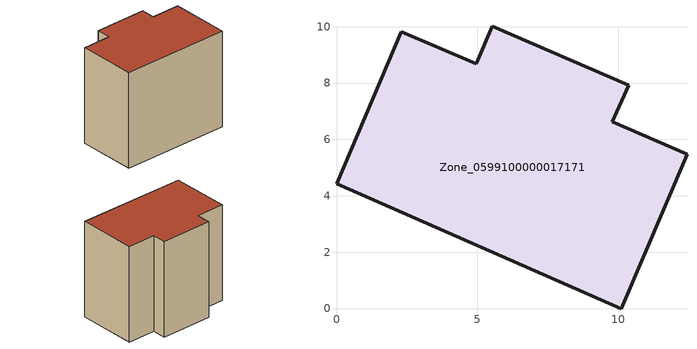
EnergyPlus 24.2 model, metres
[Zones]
Zone_0599100000017171
 floor ground (C_G): 10.1,0 0,4.42 2.3,9.83 4.95,8.69 5.52,10.01 10.36,7.92 9.77,6.62 12.43,5.48 z0
 wall outside (C_F): 9.77,6.62 10.36,7.92 5.52,10.01 4.95,8.69 2.3,9.83 0,4.42 10.1,0 12.43,5.48 9.77,6.62 z0:9.77
 roof outside (C_R): 10.1,0 12.43,5.48 9.77,6.62 10.36,7.92 5.52,10.01 4.95,8.69 2.3,9.83 0,4.42 z9.77
[BUILDING]
Pand.0599100000017171: North Axis=0; Terrain=City; Loads Convergence Tolerance Value=0.04; Temperature Convergence Tolerance Value=0.4; Solar Distribution=FullExterior; Maximum Number of Warmup Days=25; Minimum Number of Warmup Days=1
[Site:Location]
Rotterdam.The.Hague.AP_ZH_NLD Design_Conditions: Latitude=51.96; Longitude=4.45; Time Zone=1; Elevation=-4.5
[SITE:GROUNDTEMPERATURE:BUILDINGSURFACE]
18, 18, 18, 18, 18, 18, 18, 18, 18, 18, 18, 18
[MATERIAL] Thermal Absorptance=0.9; Solar Absorptance=0.7; Visible Absorptance=0.7
Name | Roughness | Thickness | Conductivity | Density | Specific Heat
G.TC.1946 | MediumSmooth | 0.15 | 1 | 540 | 1210
F.TC.1946 | Rough | 0.3 | 0.857143 | 1920 | 840
R.TC.1946 | MediumRough | 0.2 | 0.909091 | 1500 | 1000
[CONSTRUCTION]
C_G: G.TC.1946
C_F: F.TC.1946
C_R: R.TC.1946
[ZONE]
Zone_0599100000017171: Type=1; Multiplier=1; Ceiling Height=Autocalculate; Volume=Autocalculate; Floor Area=autocalculate; Part of Total Floor Area=Yes
[ZONEINFILTRATION:DESIGNFLOWRATE]
Infil_Zone_0599100000017171: Zone or ZoneList or Space or SpaceList=Zone_0599100000017171; Schedule=AlwaysOn; Design Flow Rate Calculation Method=Flow/Area; Flow Rate per Floor Area=0.003; Constant Term Coefficient=1; Temperature Term Coefficient=0; Velocity Term Coefficient=0; Velocity Squared Term Coefficient=0
[HVACTEMPLATE:ZONE:IDEALLOADSAIRSYSTEM]
Zone_0599100000017171: Maximum Heating Supply Air Temperature=50; Minimum Cooling Supply Air Temperature=13; Maximum Heating Supply Air Humidity Ratio=0.0156; Minimum Cooling Supply Air Humidity Ratio=0.0077; Heating Limit=NoLimit; Cooling Limit=NoLimit; Dehumidification Control Type=ConstantSensibleHeatRatio; Cooling Sensible Heat Ratio=0.7; Dehumidification Setpoint=60; Humidification Control Type=None; Humidification Setpoint=30; Outdoor Air Method=None; Outdoor Air Flow Rate per Person=0.00944; Outdoor Air Flow Rate per Zone Floor Area=0; Outdoor Air Flow Rate per Zone=0; Demand Controlled Ventilation Type=None; Outdoor Air Economizer Type=NoEconomizer; Heat Recovery Type=None; Sensible Heat Recovery Effectiveness=0.7; Latent Heat Recovery Effectiveness=0.65
[ZONECONTROL:THERMOSTAT]
ThermostatControl_Zone_0599100000017171: Zone or ZoneList=Zone_0599100000017171; Control Type Schedule=DualSetpointControlType; Control 1=Thermostat_Zone_0599100000017171; Temperature Difference Between Cutout And Setpoint=0
[THERMOSTATSETPOINT:DUALSETPOINT]
Thermostat_Zone_0599100000017171: Heating Setpoint Temperature Schedule=HeatingSetpoint_Zone_0599100000017171; Cooling Setpoint Temperature Schedule=CoolingSetpoint_Zone_0599100000017171
[SCHEDULE:COMPACT]
HeatingSetpoint_Zone_0599100000017171: Through: 12/31, For: AllDays, Until: 24:00, 21
CoolingSetpoint_Zone_0599100000017171: Through: 12/31, For: AllDays, Until: 24:00, 24
DualSetpointControlType: Through: 12/31, For: AllDays, Until: 24:00, 4
AlwaysOn: Through: 12/31, For: AllDays, Until: 24:00, 1
